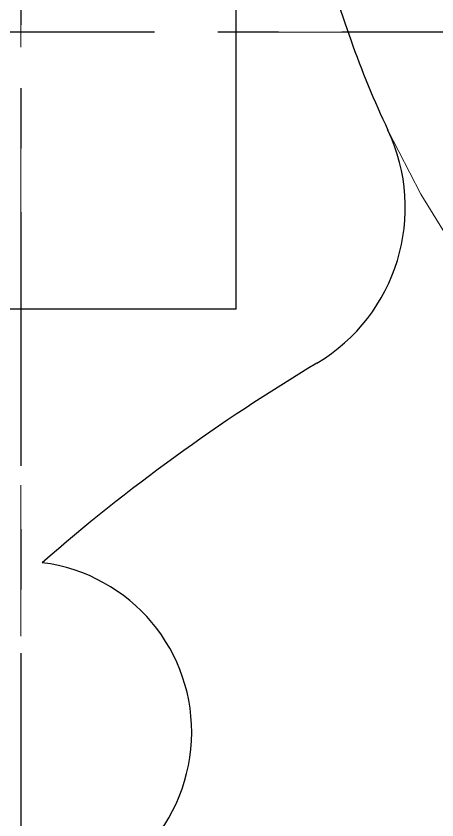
# Model space of a CAD drawing. Header units: metres. Extents: x 294 to 1101, y -498 to -355.
# Drawn here: x 503.121 to 503.817, y -381.915 to -380.584 of the extents above; entities that cross this region are included whole.
import ezdxf

# ---------------------------------------------------------------- set-up
doc = ezdxf.new("R2010")
doc.units = ezdxf.units.M
doc.linetypes.add('ACAD_ISO10W100', pattern=[18, 12, -3, 0, -3])
doc.linetypes.add('DASHDOT2', pattern=[0.5, 0.25, -0.125, 0, -0.125])
doc.layers.add('001-axis', color=1, linetype='Continuous')
for name, color, linetype, lineweight in [('axe', 12, 'DASHDOT2', 9), ('roof', 16, 'DASHDOT2', 18), ('wall', 7, 'Continuous', 25)]:
    doc.layers.add(name, color=color, linetype=linetype, lineweight=lineweight)

# ---------------------------------------------------------------- blocks, each defined once
blk = doc.blocks.new('AX-LINE')
at = {"layer": '001-axis', "color": 251, "linetype": 'ACAD_ISO10W100', "ltscale": 0.035}
for p, q in [((5.4034, 0), (5.4034, -24.88)), ((15.8446, -6.2725), (-1.8009, -6.2725))]:
    blk.add_line(p, q, dxfattribs=at)
blk = doc.blocks.new('fdssdfsfd')
at = {"color": 6}
blk.add_blockref('AX-LINE', (408.7305, -376.7583), dxfattribs=at)

msp = doc.modelspace()

# ---------------------------------------------------------------- linework, layer by layer
at = {"layer": 'axe'}
for p, q in [((503.1284, -402.6106), (503.1284, -367.9368)), ((517.5206, -380.611), (495.304, -380.611))]:
    msp.add_line(p, q, dxfattribs=at)
at = {"layer": 'roof'}
msp.add_arc((505.2284, -380.0692), 1.65, 205.2481, 334.7519, dxfattribs=at)
at = {"layer": 'wall'}
for q in [(503.485, -380.4692), (501.885, -381.0692)]:
    msp.add_line((503.485, -381.0692), q, dxfattribs=at)
for centre, radius, start, end in [((505.2284, -380.0692), 1.65, 194.0297, 205.2481), ((503.4647, -380.901), 0.3, 300.856, 25.2481), ((505.2284, -383.8531), 3.1388, 120.856, 131.1286), ((503.1284, -381.7694), 0.2828, 185.5519, 82.8034)]:
    msp.add_arc(centre, radius, start, end, dxfattribs=at)

# ---------------------------------------------------------------- block references
msp.add_blockref('fdssdfsfd', (88.9945, 2.4198), dxfattribs=at)

doc.saveas('drawing.dxf')
